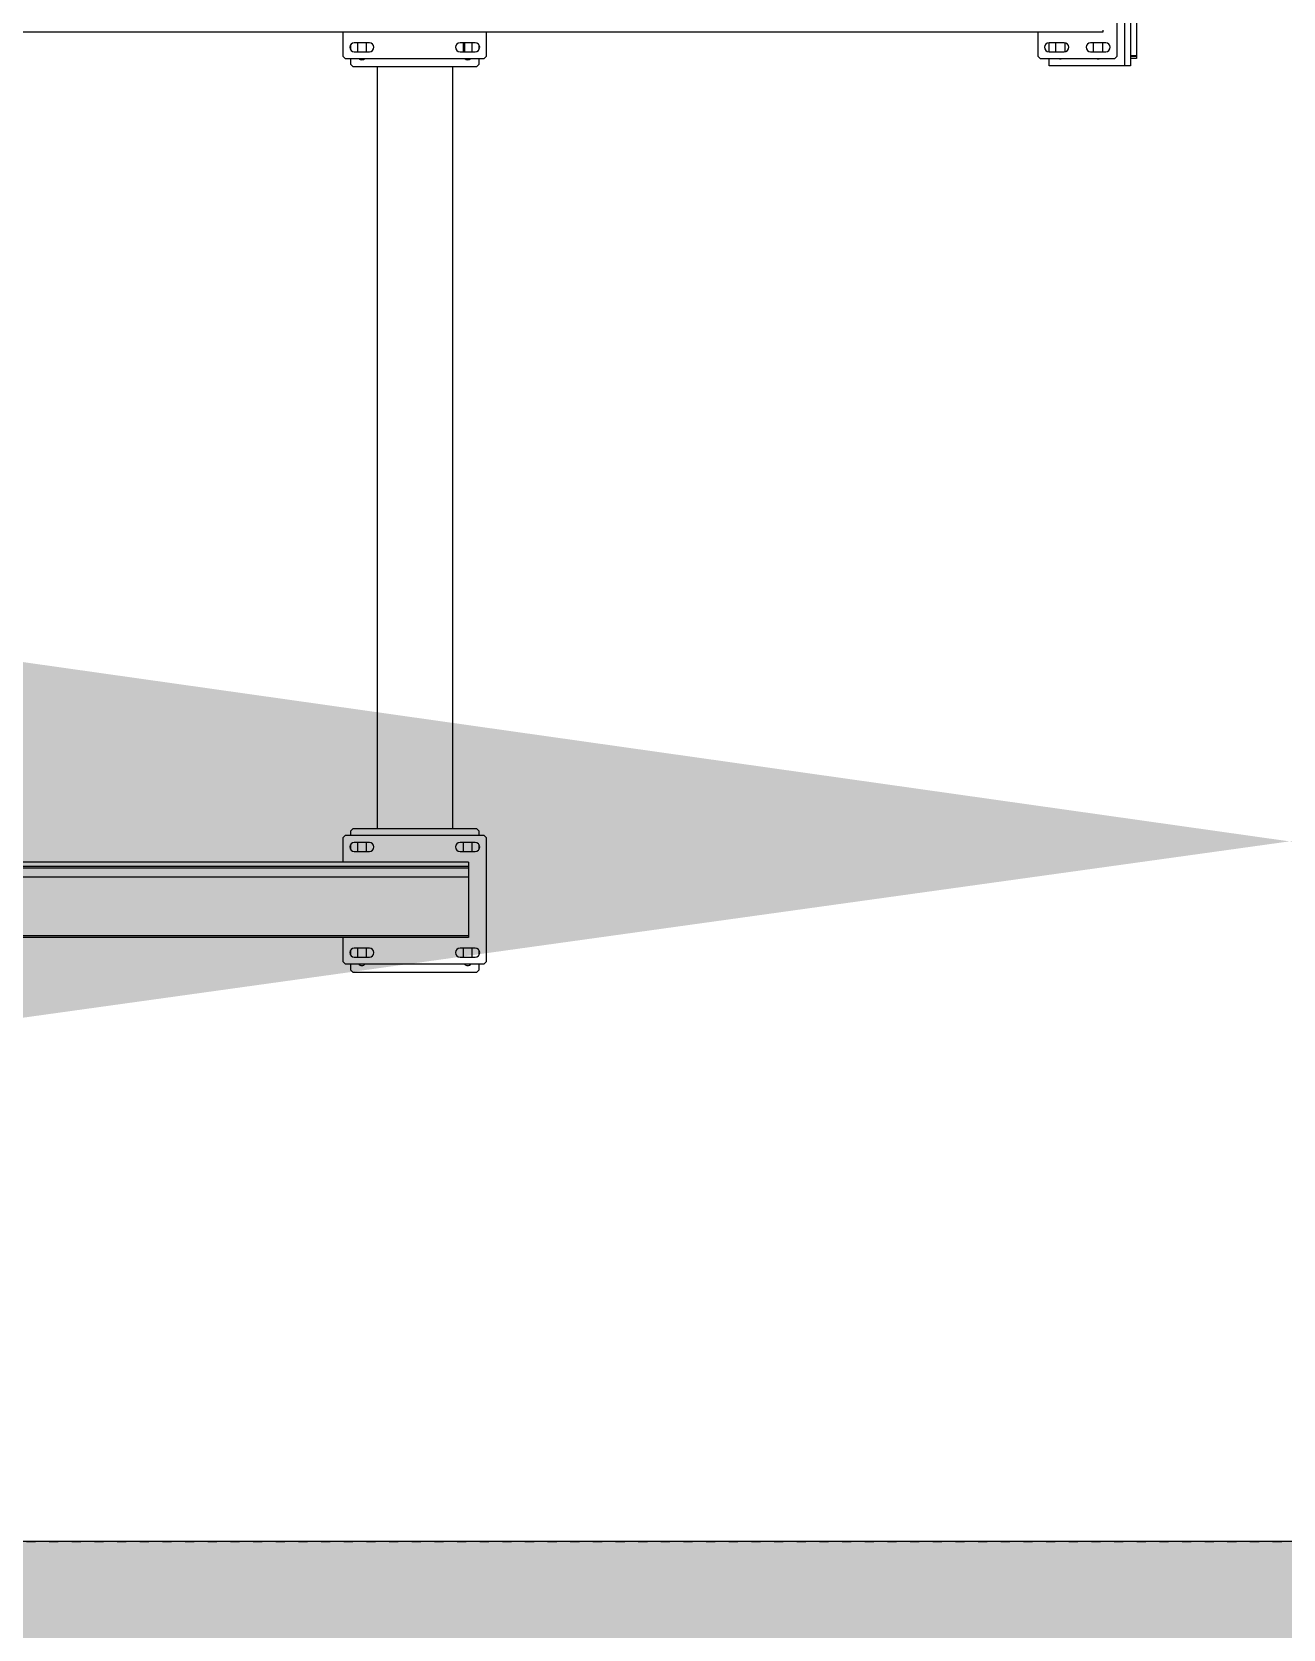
# Model space of a CAD drawing. Header units: millimetres. Extents: x 6622 to 532820, y 3370 to 359312.
# Drawn here: x 463357 to 465014, y 267924 to 270040 of the extents above; entities that cross this region are included whole.
import ezdxf

# ---------------------------------------------------------------- set-up
doc = ezdxf.new("R2010")
doc.units = ezdxf.units.MM
doc.linetypes.add('ACAD_ISO03W100', pattern=[30, 12, -18])

# ---------------------------------------------------------------- blocks, each defined once
blk = doc.blocks.new('A$C6F3A12F4')
at = {"color": 2, "linetype": 'Continuous', "lineweight": 25}
for p, q in [((44452.7, 3519.9), (44616.7, 3519.9)), ((44453.7, 3519.9), (44617.7, 3519.9)), ((44616.7, 3511.9), (44616.7, 3519.9)), ((44617.7, 3511.9), (44617.7, 3519.9)), ((44617.7, 3519.9), (44620.7, 3519.9)), ((44620.7, 3519.9), (44620.7, 3511.9)), ((44370.2, 3511.9), (44630.2, 3511.9)), ((44370.2, 3503.9), (44630.2, 3503.9)), ((44617.7, 3494), (44453.7, 3494)), ((44620.7, 3491), (44617.7, 3494)), ((44630.2, 3511.9), (44630.2, 3503.9)), ((44630.2, 3503.9), (44630.2, 3403.9)), ((44583.1, 3475), (44585.7, 3475)), ((44585.7, 3475), (44585.7, 225)), ((44599.7, 3479), (44599.7, 3459)), ((44599.7, 3474.9), (44611.7, 3474.9)), ((44611.7, 3459), (44611.7, 3479)), ((44620.7, 3392), (44620.7, 3491)), ((44611.7, 3462.9), (44599.7, 3462.9)), ((44599.7, 3424), (44599.7, 3404)), ((44611.7, 3412.9), (44599.7, 3412.9)), ((44599.8, 3424.9), (44611.6, 3424.9)), ((44611.7, 3404), (44611.7, 3424)), ((44585.7, 3389), (44617.7, 3389)), ((44611.7, 3403.9), (44599.7, 3403.9)), ((44617.7, 3389), (44620.7, 3392)), ((44630.2, 3403.9), (44620.7, 3403.9)), ((44617.7, 2659), (44585.7, 2659)), ((44608.9, 2649.1), (44602.5, 2649.1)), ((44620.7, 2656), (44617.7, 2659)), ((44620.7, 2472), (44620.7, 2656)), ((44628.2, 2649.1), (44620.7, 2649.1)), ((44631.2, 2646.1), (44628.2, 2649.1)), ((44631.2, 2482.1), (44631.2, 2646.1)), ((45644.2, 2649.1), (45641.2, 2646.1)), ((45641.2, 2646.1), (45641.2, 2482.1)), ((45650.2, 2649.1), (45644.2, 2649.1)), ((45653.2, 2659), (45650.2, 2656)), ((45650.2, 2656), (45650.2, 2472)), ((45817.2, 2659), (45653.2, 2659)), ((45668.4, 2649.1), (45662, 2649.1)), ((45808.4, 2649.1), (45802, 2649.1)), ((45820.2, 2656), (45817.2, 2659)), ((45820.2, 2472), (45820.2, 2656)), ((45828.2, 2649.1), (45820.2, 2649.1)), ((45831.2, 2646.1), (45828.2, 2649.1)), ((45831.2, 2482.1), (45831.2, 2646.1)), ((44599.7, 2644), (44599.7, 2624)), ((44611.7, 2640.1), (44599.7, 2640.1)), ((44599.7, 2630.1), (44611.7, 2630.1)), ((44599.7, 2628.1), (44611.7, 2628.1)), ((44611.7, 2624), (44611.7, 2644)), ((45659.2, 2644), (45659.2, 2624)), ((45671.2, 2640.1), (45659.2, 2640.1)), ((45659.2, 2628.1), (45671.2, 2628.1)), ((45671.2, 2624), (45671.2, 2644)), ((45685.2, 2635), (45685.2, 1065)), ((45685.2, 2635), (45690.6, 2635)), ((45690.6, 1065), (45690.6, 2635)), ((45690.6, 2635), (45693.2, 2635)), ((45693.2, 2635), (45693.2, 1065)), ((45693.2, 2635), (45705.2, 2635)), ((45705.2, 2635), (45705.2, 1065)), ((45705.2, 2635), (45782.6, 2635)), ((45782.6, 1065), (45782.6, 2635)), ((45782.6, 2635), (45785.2, 2635)), ((45785.2, 2635), (45785.2, 1065)), ((45799.2, 2644), (45799.2, 2624)), ((45811.2, 2640.1), (45799.2, 2640.1)), ((45799.2, 2628.1), (45811.2, 2628.1)), ((45811.2, 2624), (45811.2, 2644)), ((44631.2, 2614.1), (45641.2, 2614.1)), ((44599.7, 2504), (44599.7, 2484)), ((44611.7, 2500.1), (44599.7, 2500.1)), ((44611.7, 2484), (44611.7, 2504)), ((44631.2, 2514.1), (45641.2, 2514.1)), ((45659.2, 2504), (45659.2, 2484)), ((45671.2, 2500.1), (45659.2, 2500.1)), ((45671.2, 2484), (45671.2, 2504)), ((45799.2, 2504), (45799.2, 2484)), ((45811.2, 2500.1), (45799.2, 2500.1)), ((45811.2, 2484), (45811.2, 2504)), ((44599.7, 2488.1), (44611.7, 2488.1)), ((44602.2, 2479.1), (44609.2, 2479.1)), ((44620.7, 2479.1), (44628.2, 2479.1)), ((44628.2, 2479.1), (44631.2, 2482.1)), ((45641.2, 2482.1), (45644.2, 2479.1)), ((45644.2, 2479.1), (45650.2, 2479.1)), ((45659.2, 2488.1), (45671.2, 2488.1)), ((45661.8, 2479.1), (45668.6, 2479.1)), ((45799.2, 2488.1), (45811.2, 2488.1)), ((45801.8, 2479.1), (45808.7, 2479.1)), ((45820.2, 2479.1), (45828.2, 2479.1)), ((45828.2, 2479.1), (45831.2, 2482.1)), ((44585.7, 2469), (44617.7, 2469)), ((44617.7, 2469), (44620.7, 2472)), ((45650.2, 2472), (45653.2, 2469)), ((45653.2, 2469), (45685.2, 2469)), ((45785.2, 2469), (45817.2, 2469)), ((45817.2, 2469), (45820.2, 2472))]:
    blk.add_line(p, q, dxfattribs=at)
for centre, start, end in [((44605.7, 3479), 0, 180), ((44615.2, 3468.9), 336.4435, 23.5565), ((44605.7, 3459), 180, 0), ((44605.7, 3424), 0, 180), ((44615.2, 3418.9), 336.4435, 23.5565), ((44605.7, 3404), 180, 0), ((44605.7, 2644), 0, 180), ((45665.2, 2644), 0, 180), ((45805.2, 2644), 0, 180), ((44605.7, 2624), 180, 0), ((44616.2, 2634.1), 318.5904, 41.4096), ((45665.2, 2624), 180, 0), ((45805.2, 2624), 180, 0), ((45816.2, 2634.1), 311.8103, 48.1897), ((44605.7, 2504), 0, 180), ((44616.2, 2494.1), 318.5904, 41.4096), ((45665.2, 2504), 0, 180), ((45805.2, 2504), 0, 180), ((45816.2, 2494.1), 311.8103, 48.1897), ((44605.7, 2484), 180, 0), ((45665.2, 2484), 180, 0), ((45805.2, 2484), 180, 0)]:
    blk.add_arc(centre, 6, start, end, dxfattribs=at)

msp = doc.modelspace()

# ---------------------------------------------------------------- hatches: boundary and pattern name
h = msp.add_hatch()
h.set_pattern_fill('ANGLE', color=3, scale=5)
h.set_pattern_definition([(0, (0, 0), (0, 34.925), [25.4, -9.525]), (90, (0, 0), (-34.925, 2e-15), [25.4, -9.525])])
edge = h.paths.add_edge_path()
edge.add_line((457414.55, 270044.997), (457414.55, 267907.595))
edge.add_line((457535, 270044.997), (457535, 268040))
edge.add_line((472399.364, 268040), (457535, 268040))
edge.add_line((472503.909, 267907.595), (457414.55, 267907.595))
edge.add_line((472399.364, 269994.998), (472399.364, 268040))
edge.add_line((472503.909, 269994.998), (472503.909, 267907.595))
h.paths.add_polyline_path([(455537.256, 268490), (455537.256, 269590), (455087.256, 269590), (455087.256, 268490)], flags=9)

# ---------------------------------------------------------------- linework, layer by layer
at = {"color": 2, "linetype": 'ACAD_ISO03W100'}
msp.add_line((388950, 268040), (517950, 268040), dxfattribs=at)
at = {"color": 3}
msp.add_line((472399.364, 268040), (457535, 268040), dxfattribs=at)

# ---------------------------------------------------------------- block references
at = {"color": 0, "rotation": 270}
msp.add_blockref('A$C6F3A12F4', (461300, 314625.198), dxfattribs=at)

doc.saveas('drawing.dxf')
